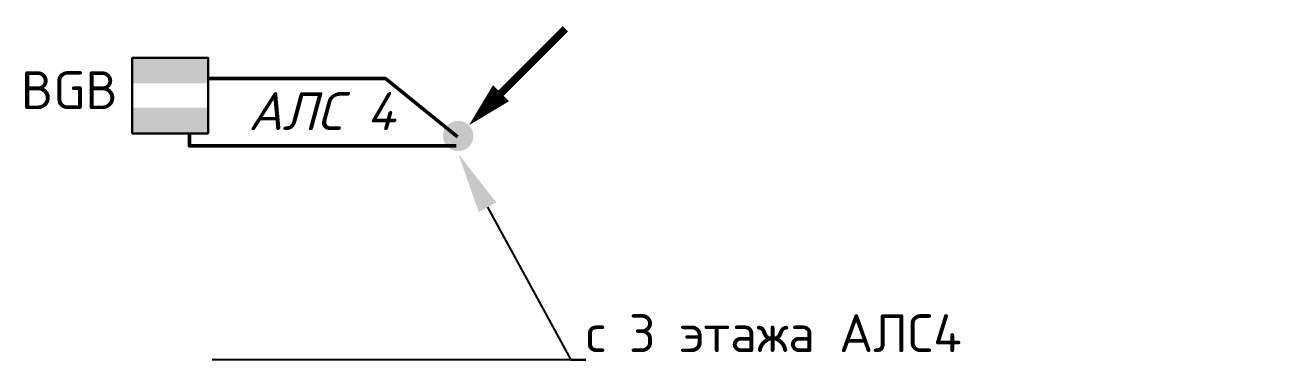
# Model space of a CAD drawing. Header units: millimetres. Extents: x 11019 to 672023, y -45952 to 891139.
# Drawn here: x 338338 to 346607, y 888903 to 891139 of the extents above; entities that cross this region are included whole.
import ezdxf
from ezdxf import colors
from ezdxf.entities.mleader import LeaderData, LeaderLine
from ezdxf.enums import TextEntityAlignment as Align
from ezdxf.math import Vec2, Vec3

# ---------------------------------------------------------------- set-up
doc = ezdxf.new("R2010")
doc.units = ezdxf.units.MM
doc.layers.add('!!ВОК', color=30, linetype='Continuous')
doc.layers.add('RC-Позиционные_обозначения', color=7, linetype='Continuous')
for name, color, linetype, lineweight in [('RC-Извещатели_охранные', 5, 'Continuous', 30), ('АП_АСУ_ОсновнаяТолстая', 7, 'Continuous', 30), ('Кабельные стояки', 7, 'Continuous', 25)]:
    doc.layers.add(name, color=color, linetype=linetype, lineweight=lineweight)
doc.styles.add('ISOCPEUR', font='isocpeui.ttf', dxfattribs={"height": 250})
doc.styles.add('KOSTY_STYLE', font='isocpeur.ttf')
doc.styles.add('RubezhCAD', font='isocpeur.ttf', dxfattribs={"width": 0.8})
doc.styles.get("Standard").update_dxf_attribs({"font": 'arial.ttf'})
doc.linetypes.add('ограждение1', pattern='A,0.25,-0.1,[133,ltypeshp.shx,S=0.1,R=0,X=-0.1,Y=0],-0.1,1', length=1.45)

# ---------------------------------------------------------------- blocks, each defined once
blk = doc.blocks.new('RC-UGO-IOM-02')
at = {"layer": 'RC-Извещатели_охранные'}
blk.add_point((0, 0), dxfattribs=at)
blk.add_attdef('PSTN', text='', height=2.5, dxfattribs=at).set_placement((0.977, 2.603), align=Align.BOTTOM_LEFT)
blk.add_wipeout([(2.5, -2.5), (2.5, 2.5), (-2.5, 2.5), (-2.5, -2.5)]).dxf.layer = 'RC-Извещатели_охранные'
blk.add_wipeout([(-2.5, -2.5), (-2.5, 2.5), (2.5, 2.5), (2.5, -2.5)]).dxf.layer = 'RC-Извещатели_охранные'
h = blk.add_hatch(color=256, dxfattribs=at)
h.dxf.hatch_style = 1
h.paths.add_polyline_path([(2.5, 0.8), (2.5, 2.506), (-2.5, 2.499), (-2.5, 0.8)])
h = blk.add_hatch(color=256, dxfattribs=at)
h.dxf.hatch_style = 1
h.paths.add_polyline_path([(2.5, -2.5), (2.5, -0.794), (-2.5, -0.801), (-2.5, -2.5)])
blk.add_lwpolyline([(-2.5, -2.5), (2.5, -2.5), (2.5, 2.5), (-2.5, 2.5)], close=True, dxfattribs=at)
blk = doc.blocks.new('*U350')
blk.add_hatch(color=256).paths.add_polyline_path([(-0.707, -0.707, 1), (0.707, 0.707, 1)])
at = {"const_width": 0.5}
blk.add_lwpolyline([(2.828, 2.828), (7.071, 7.071)], dxfattribs=at)
blk.add_lwpolyline([(0.707, 0.707, 0, 1.5, 0), (2.828, 2.828, 2, 2, 0)], format="xyseb")

msp = doc.modelspace()

# ---------------------------------------------------------------- linework, layer by layer
at = {"layer": '!!ВОК', "color": 3, "linetype": 'ограждение1', "lineweight": 50, "ltscale": 500}
msp.add_lwpolyline([(341188.9, 890402), (340714.6, 890786.5), (339421.6, 890786.5), (339421.6, 890341.3), (341180.3, 890341.3)], dxfattribs=at)

# ---------------------------------------------------------------- block references
at = {"layer": 'Кабельные стояки', "color": 5, "xscale": 100, "yscale": 100, "zscale": 100}
msp.add_blockref('*U350', (341194.4, 890407), dxfattribs=at)

# ---------------------------------------------------------------- texts
at = {"color": 7, "lineweight": 30, "ltscale": 100, "insert": (339810.8, 890696.4), "char_height": 250, "width": 1074.439, "attachment_point": 1, "style": 'ISOCPEUR'}
msp.add_mtext('{\\C256;АЛС 4}', dxfattribs=at)

# ---------------------------------------------------------------- leaders
at = {"layer": 'АП_АСУ_ОсновнаяТолстая'}
ml = msp.add_multileader_mtext('Standard', dxfattribs=at)
ml.set_content('с 3 этажа АЛС4', color=256, style='KOSTY_STYLE')
ml.set_leader_properties()
ml.build(insert=Vec2(0, 0))
ml.multileader.update_dxf_attribs({"text_left_attachment_type": 6, "text_right_attachment_type": 6, "dogleg_length": 100, "arrow_head_size": 400})
ctx = ml.context
ctx.base_point, ctx.char_height, ctx.arrow_head_size, ctx.landing_gap_size, ctx.plane_origin = Vec3(342036.3, 888931.2, 0), 250, 400, 0, Vec3(350844, 878772.1, 0)
ctx.left_attachment, ctx.right_attachment = 6, 6
notes = []
notes.append((ctx, [(1, (1, 1, 0), (341936.3, 888931.2, 0), (1, 0), 100, [(0, [(341196, 890288.2, 0)], 0, [])])]))
ctx.mtext.insert, ctx.mtext.width, ctx.mtext.flow_direction = Vec3(342036.3, 889231.2, 0), 4570.647, 5
for ctx, leaders in notes:
    for number, flags, end, landing, length, lines in leaders:
        leader = LeaderData()
        leader.index, (leader.has_last_leader_line, leader.has_dogleg_vector, leader.attachment_direction) = number, flags
        leader.last_leader_point, leader.dogleg_vector, leader.dogleg_length = Vec3(end), Vec3(landing), length
        for number, points, colour, breaks in lines:
            line = LeaderLine()
            line.index, line.vertices, line.color, line.breaks = number, Vec3.list(points), colors.encode_raw_color(colour), breaks
            leader.lines.append(line)
        ctx.leaders.append(leader)

# ---------------------------------------------------------------- next in the draw order: block references
at = {"layer": 'RC-Извещатели_охранные', "color": 1, "lineweight": 30, "ltscale": 30}
ref = msp.add_blockref('RC-UGO-IOM-02', (339295.4, 890673.9), dxfattribs=dict(at, xscale=100, yscale=100, zscale=100))
ref.add_attrib('PSTN', 'BGB', (338311.4, 890584.8), dxfattribs={"layer": 'RC-Позиционные_обозначения', "height": 250, "style": 'RubezhCAD'})

doc.saveas('drawing.dxf')
